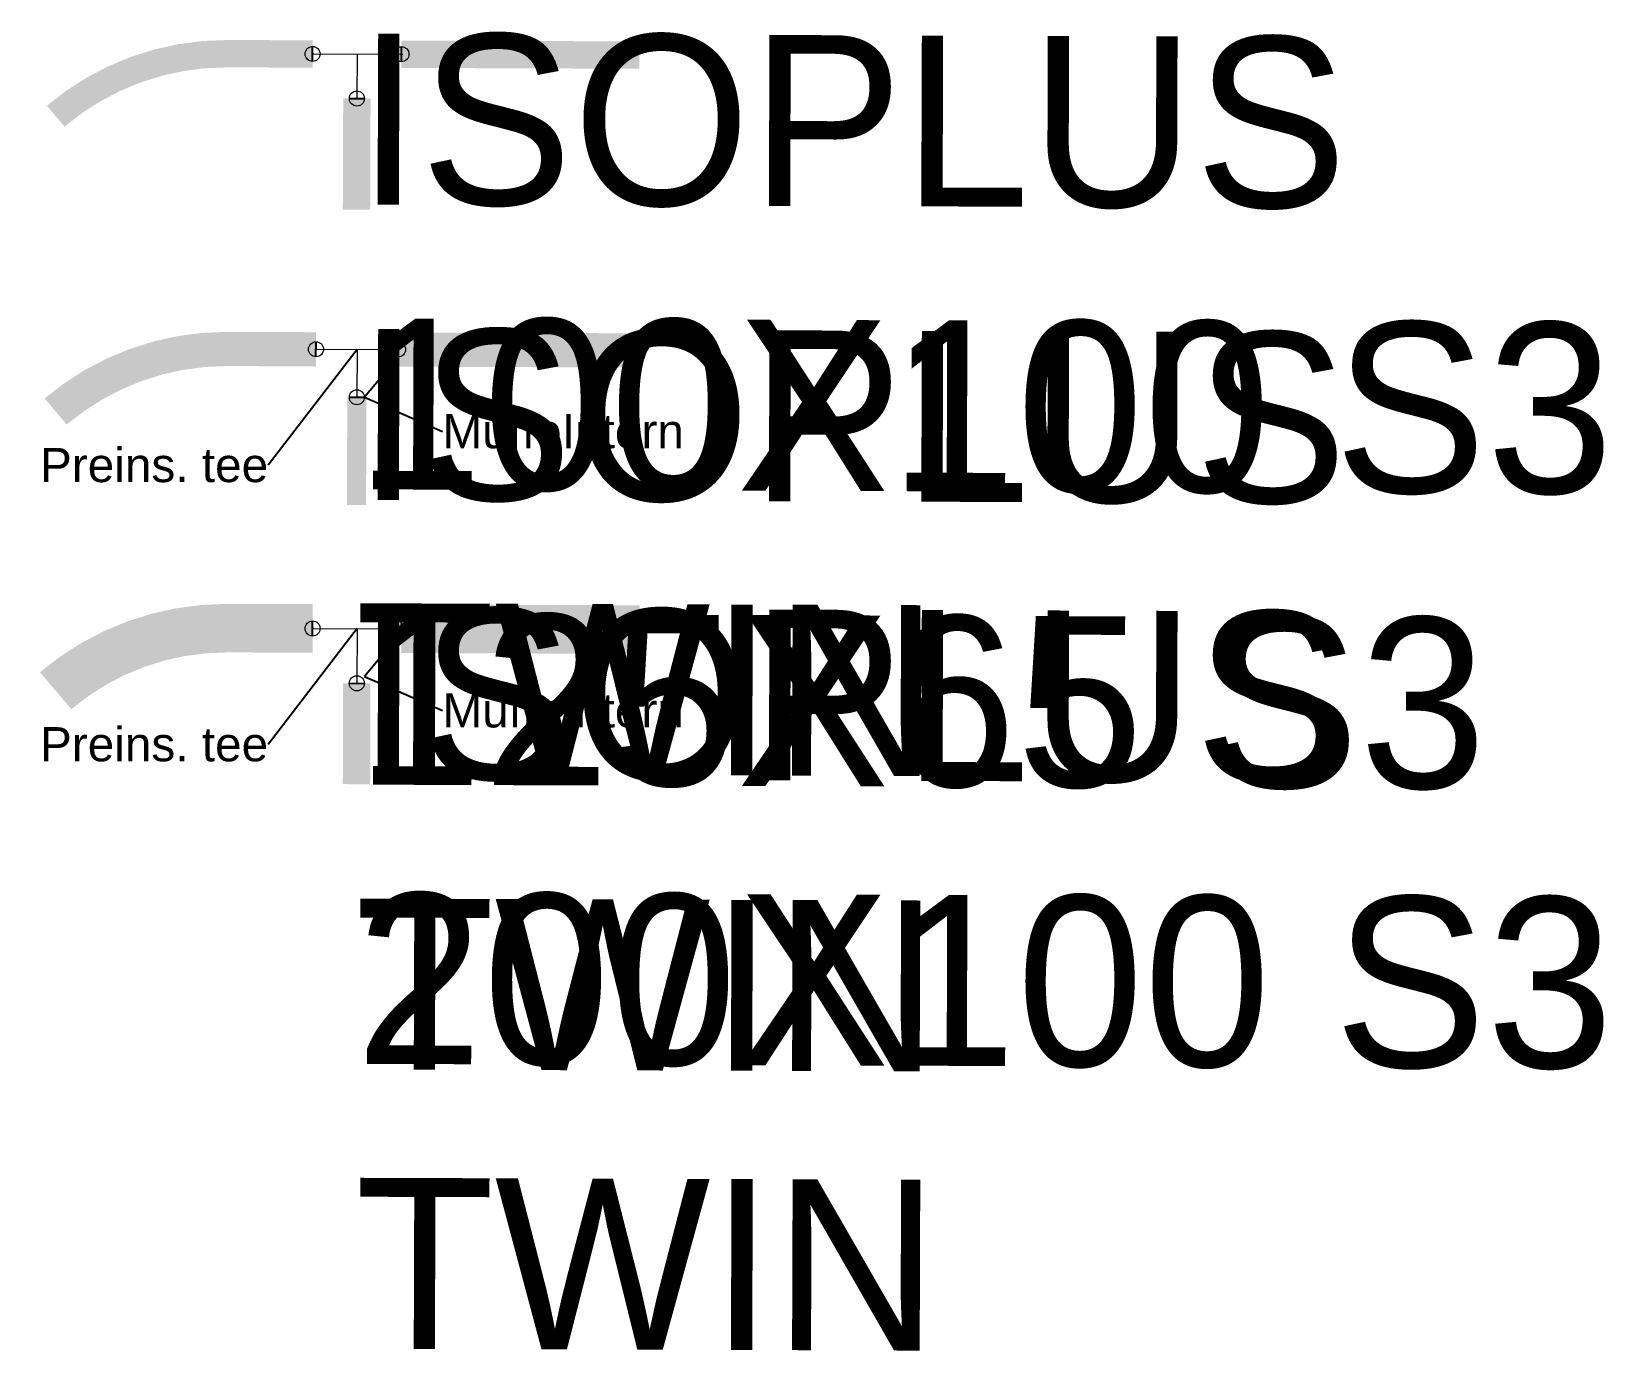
# Model space of a CAD drawing. Header units: metres. Extents: x 1.9 to 24.9, y -10 to 9.3.
import ezdxf
from ezdxf import colors
from ezdxf.entities.mleader import LeaderData, LeaderLine
from ezdxf.enums import TextEntityAlignment as Align
from ezdxf.math import Vec2, Vec3

# ---------------------------------------------------------------- set-up
doc = ezdxf.new("R2018")
doc.units = ezdxf.units.M
doc.layers.add('0-Komponent', color=7, linetype='Continuous', lineweight=18)
doc.layers.add('KOMPONENT', color=7, linetype='Continuous', lineweight=20)
for name, color, linetype in [('FJV-TWIN-DN100', 6, 'Continuous'), ('FJV-TWIN-DN125', 6, 'Continuous'), ('FJV-TWIN-DN200', 6, 'Continuous'), ('FJV-TWIN-DN65', 6, 'Continuous')]:
    doc.layers.add(name, color=color, linetype=linetype)
doc.layers.add('Nonplot', color=3, linetype='Continuous', plot=False)
doc.styles.get("Standard").update_dxf_attribs({"font": 'arial.ttf'})

# ---------------------------------------------------------------- blocks, each defined once
blk = doc.blocks.new('_None')
blk = doc.blocks.new('MuffeIntern')
blk.add_point((0, 0))
at = {"layer": 'KOMPONENT'}
for radius in [0.11, 0.0085]:
    blk.add_circle((0, 0), radius, dxfattribs=at)
blk = doc.blocks.new('MuffeIntern-MAIN')
blk.add_point((0, 0))
at = {"color": 0}
blk.add_blockref('MuffeIntern', (0, 0), dxfattribs=at)
blk = doc.blocks.new('MuffeIntern-BRANCH')
at = {"color": 0}
blk.add_blockref('MuffeIntern', (0, 0), dxfattribs=at)
blk = doc.blocks.new('*U10')
for p, q in [((-0.6, -0.11), (-0.6, 0.11)), ((0.6, -0.11), (0.6, 0.11)), ((-0.11, -0.7), (0.11, -0.7))]:
    blk.add_line(p, q)
at = {"layer": '0-Komponent'}
for p, q in [((-0.6, 0), (0.6, 0)), ((0, 0), (0, -0.7))]:
    blk.add_line(p, q, dxfattribs=at)
at = {"color": 0}
for name, p in [('MuffeIntern-MAIN', (-0.6, 0)), ('MuffeIntern-MAIN', (0.6, 0)), ('MuffeIntern-BRANCH', (0, -0.7))]:
    blk.add_blockref(name, p, dxfattribs=at)
at = {"layer": 'Nonplot', "color": 0, "lineweight": 30, "flags": 104}
blk.add_attdef('TYPE', text='', height=0.25, dxfattribs=at).set_placement((0, 0.3), align=Align.BOTTOM_CENTER)
blk = doc.blocks.new('*U12')
for p, q in [((-0.65, -0.11), (-0.65, 0.11)), ((0.65, -0.11), (0.65, 0.11)), ((-0.11, -0.65), (0.11, -0.65))]:
    blk.add_line(p, q)
at = {"layer": '0-Komponent'}
for p, q in [((0, 0), (0, -0.65)), ((-0.65, 0), (0.65, 0))]:
    blk.add_line(p, q, dxfattribs=at)
at = {"color": 0}
for name, p in [('MuffeIntern-MAIN', (-0.65, 0)), ('MuffeIntern-MAIN', (0.65, 0)), ('MuffeIntern-BRANCH', (0, -0.65))]:
    blk.add_blockref(name, p, dxfattribs=at)
at = {"layer": 'Nonplot', "color": 0, "lineweight": 30, "flags": 104}
blk.add_attdef('TYPE', text='', height=0.25, dxfattribs=at).set_placement((0, 0.3), align=Align.BOTTOM_CENTER)
blk = doc.blocks.new('*U14')
for p, q in [((-0.65, -0.11), (-0.65, 0.11)), ((0.65, -0.11), (0.65, 0.11)), ((-0.11, -0.8), (0.11, -0.8))]:
    blk.add_line(p, q)
at = {"layer": '0-Komponent'}
for p, q in [((0, 0), (0, -0.8)), ((-0.65, 0), (0.65, 0))]:
    blk.add_line(p, q, dxfattribs=at)
at = {"color": 0}
for name, p in [('MuffeIntern-MAIN', (-0.65, 0)), ('MuffeIntern-MAIN', (0.65, 0)), ('MuffeIntern-BRANCH', (0, -0.8))]:
    blk.add_blockref(name, p, dxfattribs=at)
at = {"layer": 'Nonplot', "color": 0, "lineweight": 30, "flags": 104}
blk.add_attdef('TYPE', text='', height=0.25, dxfattribs=at).set_placement((0, 0.3), align=Align.BOTTOM_CENTER)

msp = doc.modelspace()

# ---------------------------------------------------------------- linework, layer by layer
at = {"layer": 'FJV-TWIN-DN100', "const_width": 0.4}
msp.add_lwpolyline([(5.993, 8.975), (4.743, 8.979, 0.178284), (2.234, 8.065, -2.156371)], format="xyb", dxfattribs=at)
for points in [[(10.775, 8.959), (7.293, 8.971)], [(6.641, 8.323), (6.635, 6.697)], [(6.64, -0.233), (6.635, -1.709)]]:
    msp.add_lwpolyline(points, dxfattribs=at)
at = {"layer": 'FJV-TWIN-DN125', "const_width": 0.5}
msp.add_lwpolyline([(6.043, 4.654), (4.743, 4.659, 0.178284), (2.234, 3.744, -2.156371)], format="xyb", dxfattribs=at)
msp.add_lwpolyline([(10.775, 4.638), (7.243, 4.65)], dxfattribs=at)
at = {"layer": 'FJV-TWIN-DN200', "const_width": 0.71}
msp.add_lwpolyline([(5.993, 0.57), (4.743, 0.574, 0.178284), (2.234, -0.341, -2.156371)], format="xyb", dxfattribs=at)
msp.add_lwpolyline([(10.775, 0.553), (7.293, 0.565)], dxfattribs=at)
at = {"layer": 'FJV-TWIN-DN65', "const_width": 0.28}
msp.add_lwpolyline([(6.641, 3.952), (6.635, 2.376)], dxfattribs=at)

# ---------------------------------------------------------------- block references
ref = msp.add_blockref('*U12', (6.643, 8.973), dxfattribs=dict(rotation=359.8068728014759))
lines = msp.add_mtext('ISOPLUS\\P100X100 S3\\PTWIN', dxfattribs={"layer": 'Nonplot', "color": 0, "insert": (6.644, 9.273), "char_height": 2.5, "attachment_point": 1, "rotation": 359.8069})
ref.add_attrib('TYPE', '', (6.644, 9.273), dxfattribs={"flags": 62}).embed_mtext(lines)
ref = msp.add_blockref('*U10', (6.643, 4.652), dxfattribs=dict(rotation=359.8068728014759))
lines = msp.add_mtext('ISOPLUS\\P125X65 S3\\PTWIN', dxfattribs={"layer": 'Nonplot', "color": 0, "insert": (6.644, 4.952), "char_height": 2.5, "attachment_point": 1, "rotation": 359.8069})
ref.add_attrib('TYPE', '', (6.644, 4.952), dxfattribs={"flags": 62}).embed_mtext(lines)
ref = msp.add_blockref('*U14', (6.643, 0.567), dxfattribs=dict(rotation=359.8068728014759))
lines = msp.add_mtext('ISOPLUS\\P200X100 S3\\PTWIN', dxfattribs={"layer": 'Nonplot', "color": 0, "insert": (6.644, 0.867), "char_height": 2.5, "attachment_point": 1, "rotation": 359.8069})
ref.add_attrib('TYPE', '', (6.644, 0.867), dxfattribs={"flags": 62}).embed_mtext(lines)

# ---------------------------------------------------------------- leaders
ml = msp.add_multileader_mtext('Standard')
ml.set_content('Preins. tee', color=256)
ml.set_leader_properties()
ml.set_arrow_properties(name='NONE')
ml.build(insert=Vec2(0, 0))
ml.multileader.update_dxf_attribs({"has_dogleg": 0, "dogleg_length": 0})
ctx = ml.context
ctx.base_point, ctx.char_height, ctx.landing_gap_size, ctx.plane_origin = Vec3(2.086, 2.957), 0.5, 0, Vec3(6.643, 4.652)
ctx.text_align_type = 2
notes = []
notes.append((ctx, [(0, (1, 1, 0), (5.343, 2.957), (-1, 0), 0, [(0, [(6.643, 4.652)], 0, [])])]))
ctx.mtext.insert, ctx.mtext.alignment, ctx.mtext.flow_direction = Vec3(5.343, 3.211), 3, 5
ml = msp.add_multileader_mtext('Standard')
ml.set_content('MuffeIntern', color=256)
ml.set_leader_properties()
ml.set_arrow_properties(name='NONE')
ml.build(insert=Vec2(0, 0))
ml.multileader.update_dxf_attribs({"has_dogleg": 0, "dogleg_length": 0})
ctx = ml.context
ctx.base_point, ctx.char_height, ctx.landing_gap_size, ctx.plane_origin = Vec3(7.892, 3.453), 0.5, 0, Vec3(7.243, 4.54)
notes.append((ctx, [(0, (1, 1, 0), (7.892, 3.453), (1, 0), 0, [(1, [(7.243, 4.54), (6.751, 3.952)], 0, [])])]))
ctx.mtext.insert, ctx.mtext.flow_direction = Vec3(7.892, 3.707), 5
ml = msp.add_multileader_mtext('Standard')
ml.set_content('Preins. tee', color=256)
ml.set_leader_properties()
ml.set_arrow_properties(name='NONE')
ml.build(insert=Vec2(0, 0))
ml.multileader.update_dxf_attribs({"has_dogleg": 0, "dogleg_length": 0})
ctx = ml.context
ctx.base_point, ctx.char_height, ctx.landing_gap_size, ctx.plane_origin = Vec3(2.086, -1.128), 0.5, 0, Vec3(6.643, 0.567)
ctx.text_align_type = 2
notes.append((ctx, [(0, (1, 1, 0), (5.343, -1.128), (-1, 0), 0, [(0, [(6.643, 0.567)], 0, [])])]))
ctx.mtext.insert, ctx.mtext.alignment, ctx.mtext.flow_direction = Vec3(5.343, -0.874), 3, 5
ml = msp.add_multileader_mtext('Standard')
ml.set_content('MuffeIntern', color=256)
ml.set_leader_properties()
ml.set_arrow_properties(name='NONE')
ml.build(insert=Vec2(0, 0))
ml.multileader.update_dxf_attribs({"has_dogleg": 0, "dogleg_length": 0})
ctx = ml.context
ctx.base_point, ctx.char_height, ctx.landing_gap_size, ctx.plane_origin = Vec3(7.892, -0.632), 0.5, 0, Vec3(7.243, 0.455)
notes.append((ctx, [(0, (1, 1, 0), (7.892, -0.632), (1, 0), 0, [(1, [(7.243, 0.455), (6.751, -0.133)], 0, [])])]))
ctx.mtext.insert, ctx.mtext.flow_direction = Vec3(7.892, -0.378), 5
for ctx, leaders in notes:
    for number, flags, end, landing, length, lines in leaders:
        leader = LeaderData()
        leader.index, (leader.has_last_leader_line, leader.has_dogleg_vector, leader.attachment_direction) = number, flags
        leader.last_leader_point, leader.dogleg_vector, leader.dogleg_length = Vec3(end), Vec3(landing), length
        for number, points, colour, breaks in lines:
            line = LeaderLine()
            line.index, line.vertices, line.color, line.breaks = number, Vec3.list(points), colors.encode_raw_color(colour), breaks
            leader.lines.append(line)
        ctx.leaders.append(leader)

doc.saveas('drawing.dxf')
